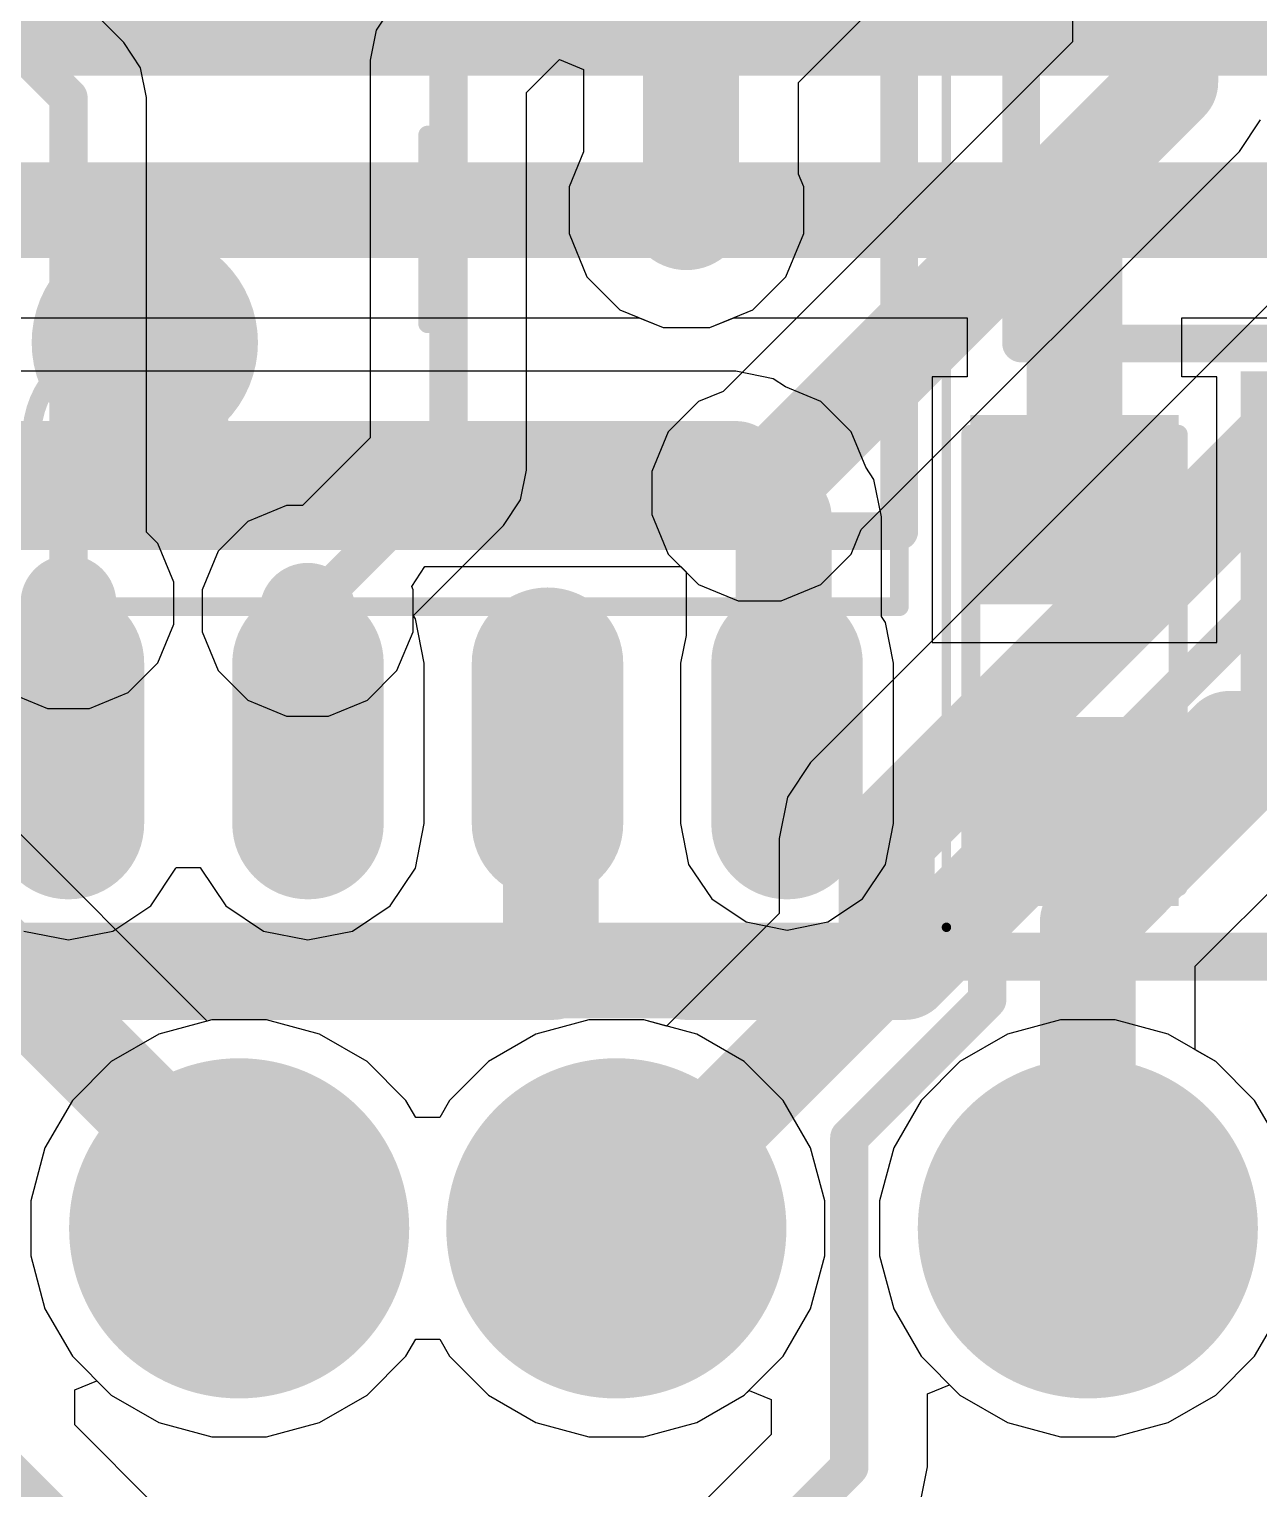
# Model space of a CAD drawing. Header units: millimetres. Extents: x -0.01 to 1.06, y -0.37 to 1.79.
# Drawn here: x 0.4168 to 0.6735, y 0.2334 to 0.5381 of the extents above; entities that cross this region are included whole.
import ezdxf

# ---------------------------------------------------------------- set-up
doc = ezdxf.new("R2010")
doc.units = ezdxf.units.MM
doc.header["$MEASUREMENT"] = 0
for name, color, linetype in [('BottomLayer', 5, 'Continuous'), ('BottomSolder', 6, 'Continuous'), ('Mechanical13', 56, 'Continuous'), ('Mechanical15', 56, 'Continuous'), ('MultiLayer', 9, 'Continuous'), ('PadHoleLayer', 156, 'Continuous'), ('TopLayer', 1, 'Continuous'), ('TopOverlay', 2, 'Continuous'), ('TopPaste', 8, 'Continuous'), ('TopSolder', 216, 'Continuous'), ('ViaHoleLayer', 16, 'Continuous')]:
    doc.layers.add(name, color=color, linetype=linetype)

# ---------------------------------------------------------------- blocks, each defined once
blk = doc.blocks.new('USB2_5_2_____________15')
at = {"layer": 'BottomLayer'}
h = blk.add_hatch(color=5, dxfattribs=at)
edge = h.paths.add_edge_path()
edge.add_arc((0.1685, 0.12913), 0.0315, 0, 360)
h = blk.add_hatch(color=5, dxfattribs=at)
edge = h.paths.add_edge_path()
edge.add_arc((0.1685, 0.03071), 0.0315, 0, 360)
h = blk.add_hatch(color=5, dxfattribs=at)
edge = h.paths.add_edge_path()
edge.add_arc((0.1685, -0.04803), 0.0315, 0, 360)
at = {"layer": 'BottomSolder'}
h = blk.add_hatch(color=6, dxfattribs=at)
edge = h.paths.add_edge_path()
edge.add_arc((0.1685, 0.12913), 0.0355, 0, 360)
h = blk.add_hatch(color=6, dxfattribs=at)
edge = h.paths.add_edge_path()
edge.add_arc((0.1685, 0.03071), 0.0355, 0, 360)
h = blk.add_hatch(color=6, dxfattribs=at)
edge = h.paths.add_edge_path()
edge.add_arc((0.1685, -0.04803), 0.0355, 0, 360)
at = {"layer": 'MultiLayer'}
h = blk.add_hatch(color=9, dxfattribs=at)
edge = h.paths.add_edge_path()
edge.add_arc((0.1685, 0.12913), 0.0315, 0, 360)
h = blk.add_hatch(color=9, dxfattribs=at)
edge = h.paths.add_edge_path()
edge.add_arc((0.1685, 0.03071), 0.0315, 0, 360)
h = blk.add_hatch(color=9, dxfattribs=at)
edge = h.paths.add_edge_path()
edge.add_arc((0.1685, -0.04803), 0.0315, 0, 360)
at = {"layer": 'PadHoleLayer'}
h = blk.add_hatch(color=156, dxfattribs=at)
edge = h.paths.add_edge_path()
edge.add_arc((0.1685, 0.12913), 0.01969, 0, 360)
h = blk.add_hatch(color=156, dxfattribs=at)
edge = h.paths.add_edge_path()
edge.add_arc((0.1685, 0.03071), 0.01969, 0, 360)
h = blk.add_hatch(color=156, dxfattribs=at)
edge = h.paths.add_edge_path()
edge.add_arc((0.1685, -0.04803), 0.01969, 0, 360)
at = {"layer": 'TopLayer'}
h = blk.add_hatch(color=1, dxfattribs=at)
edge = h.paths.add_edge_path()
edge.add_arc((0.1685, 0.12913), 0.0315, 0, 360)
h = blk.add_hatch(color=1, dxfattribs=at)
edge = h.paths.add_edge_path()
edge.add_arc((0.1685, 0.03071), 0.0315, 0, 360)
h = blk.add_hatch(color=1, dxfattribs=at)
edge = h.paths.add_edge_path()
edge.add_arc((0.1685, -0.04803), 0.0315, 0, 360)
at = {"layer": 'TopSolder'}
h = blk.add_hatch(color=216, dxfattribs=at)
edge = h.paths.add_edge_path()
edge.add_arc((0.1685, 0.12913), 0.0355, 0, 360)
h = blk.add_hatch(color=216, dxfattribs=at)
edge = h.paths.add_edge_path()
edge.add_arc((0.1685, 0.03071), 0.0355, 0, 360)
h = blk.add_hatch(color=216, dxfattribs=at)
edge = h.paths.add_edge_path()
edge.add_arc((0.1685, -0.04803), 0.0355, 0, 360)
at = {"layer": 'TopOverlay', "const_width": 0.01}
blk.add_lwpolyline([(0.11181, -0.17866), (0.11181, 0.18201)], dxfattribs=at)
blk = doc.blocks.new('SOIC08_25')
at = {"layer": 'TopLayer'}
h = blk.add_hatch(color=1, dxfattribs=at)
edge = h.paths.add_edge_path()
edge.add_arc((-0.09055, 0.075), 0.01181, 270, 450)
edge.add_line((-0.09055, 0.08681), (-0.12402, 0.08681))
edge.add_arc((-0.12402, 0.075), 0.01181, 90, 270)
edge.add_line((-0.12402, 0.06319), (-0.09055, 0.06319))
h = blk.add_hatch(color=1, dxfattribs=at)
edge = h.paths.add_edge_path()
edge.add_arc((0.12402, 0.075), 0.01181, 270, 450)
edge.add_line((0.12402, 0.08681), (0.09055, 0.08681))
edge.add_arc((0.09055, 0.075), 0.01181, 90, 270)
edge.add_line((0.09055, 0.06319), (0.12402, 0.06319))
h = blk.add_hatch(color=1, dxfattribs=at)
edge = h.paths.add_edge_path()
edge.add_arc((-0.09055, 0.025), 0.01181, 270, 450)
edge.add_line((-0.09055, 0.03681), (-0.12402, 0.03681))
edge.add_arc((-0.12402, 0.025), 0.01181, 90, 270)
edge.add_line((-0.12402, 0.01319), (-0.09055, 0.01319))
h = blk.add_hatch(color=1, dxfattribs=at)
edge = h.paths.add_edge_path()
edge.add_arc((0.12402, 0.025), 0.01181, 270, 450)
edge.add_line((0.12402, 0.03681), (0.09055, 0.03681))
edge.add_arc((0.09055, 0.025), 0.01181, 90, 270)
edge.add_line((0.09055, 0.01319), (0.12402, 0.01319))
h = blk.add_hatch(color=1, dxfattribs=at)
edge = h.paths.add_edge_path()
edge.add_arc((-0.09055, -0.025), 0.01181, 270, 450)
edge.add_line((-0.09055, -0.01319), (-0.12402, -0.01319))
edge.add_arc((-0.12402, -0.025), 0.01181, 90, 270)
edge.add_line((-0.12402, -0.03681), (-0.09055, -0.03681))
h = blk.add_hatch(color=1, dxfattribs=at)
edge = h.paths.add_edge_path()
edge.add_arc((0.12402, -0.025), 0.01181, 270, 450)
edge.add_line((0.12402, -0.01319), (0.09055, -0.01319))
edge.add_arc((0.09055, -0.025), 0.01181, 90, 270)
edge.add_line((0.09055, -0.03681), (0.12402, -0.03681))
h = blk.add_hatch(color=1, dxfattribs=at)
edge = h.paths.add_edge_path()
edge.add_arc((-0.09055, -0.075), 0.01181, 270, 450)
edge.add_line((-0.09055, -0.06319), (-0.12402, -0.06319))
edge.add_arc((-0.12402, -0.075), 0.01181, 90, 270)
edge.add_line((-0.12402, -0.08681), (-0.09055, -0.08681))
h = blk.add_hatch(color=1, dxfattribs=at)
edge = h.paths.add_edge_path()
edge.add_arc((0.12402, -0.075), 0.01181, 270, 450)
edge.add_line((0.12402, -0.06319), (0.09055, -0.06319))
edge.add_arc((0.09055, -0.075), 0.01181, 90, 270)
edge.add_line((0.09055, -0.08681), (0.12402, -0.08681))
at = {"layer": 'TopPaste'}
h = blk.add_hatch(color=8, dxfattribs=at)
edge = h.paths.add_edge_path()
edge.add_arc((-0.09055, 0.075), 0.01181, 270, 450)
edge.add_line((-0.09055, 0.08681), (-0.12402, 0.08681))
edge.add_arc((-0.12402, 0.075), 0.01181, 90, 270)
edge.add_line((-0.12402, 0.06319), (-0.09055, 0.06319))
h = blk.add_hatch(color=8, dxfattribs=at)
edge = h.paths.add_edge_path()
edge.add_arc((0.12402, 0.075), 0.01181, 270, 450)
edge.add_line((0.12402, 0.08681), (0.09055, 0.08681))
edge.add_arc((0.09055, 0.075), 0.01181, 90, 270)
edge.add_line((0.09055, 0.06319), (0.12402, 0.06319))
h = blk.add_hatch(color=8, dxfattribs=at)
edge = h.paths.add_edge_path()
edge.add_arc((-0.09055, 0.025), 0.01181, 270, 450)
edge.add_line((-0.09055, 0.03681), (-0.12402, 0.03681))
edge.add_arc((-0.12402, 0.025), 0.01181, 90, 270)
edge.add_line((-0.12402, 0.01319), (-0.09055, 0.01319))
h = blk.add_hatch(color=8, dxfattribs=at)
edge = h.paths.add_edge_path()
edge.add_arc((0.12402, 0.025), 0.01181, 270, 450)
edge.add_line((0.12402, 0.03681), (0.09055, 0.03681))
edge.add_arc((0.09055, 0.025), 0.01181, 90, 270)
edge.add_line((0.09055, 0.01319), (0.12402, 0.01319))
h = blk.add_hatch(color=8, dxfattribs=at)
edge = h.paths.add_edge_path()
edge.add_arc((-0.09055, -0.025), 0.01181, 270, 450)
edge.add_line((-0.09055, -0.01319), (-0.12402, -0.01319))
edge.add_arc((-0.12402, -0.025), 0.01181, 90, 270)
edge.add_line((-0.12402, -0.03681), (-0.09055, -0.03681))
h = blk.add_hatch(color=8, dxfattribs=at)
edge = h.paths.add_edge_path()
edge.add_arc((0.12402, -0.025), 0.01181, 270, 450)
edge.add_line((0.12402, -0.01319), (0.09055, -0.01319))
edge.add_arc((0.09055, -0.025), 0.01181, 90, 270)
edge.add_line((0.09055, -0.03681), (0.12402, -0.03681))
h = blk.add_hatch(color=8, dxfattribs=at)
edge = h.paths.add_edge_path()
edge.add_arc((-0.09055, -0.075), 0.01181, 270, 450)
edge.add_line((-0.09055, -0.06319), (-0.12402, -0.06319))
edge.add_arc((-0.12402, -0.075), 0.01181, 90, 270)
edge.add_line((-0.12402, -0.08681), (-0.09055, -0.08681))
h = blk.add_hatch(color=8, dxfattribs=at)
edge = h.paths.add_edge_path()
edge.add_arc((0.12402, -0.075), 0.01181, 270, 450)
edge.add_line((0.12402, -0.06319), (0.09055, -0.06319))
edge.add_arc((0.09055, -0.075), 0.01181, 90, 270)
edge.add_line((0.09055, -0.08681), (0.12402, -0.08681))
at = {"layer": 'TopSolder'}
h = blk.add_hatch(color=216, dxfattribs=at)
edge = h.paths.add_edge_path()
edge.add_arc((-0.09055, 0.075), 0.01581, 270, 450)
edge.add_line((-0.09055, 0.09081), (-0.12402, 0.09081))
edge.add_arc((-0.12402, 0.075), 0.01581, 90, 270)
edge.add_line((-0.12402, 0.05919), (-0.09055, 0.05919))
h = blk.add_hatch(color=216, dxfattribs=at)
edge = h.paths.add_edge_path()
edge.add_arc((0.12402, 0.075), 0.01581, 270, 450)
edge.add_line((0.12402, 0.09081), (0.09055, 0.09081))
edge.add_arc((0.09055, 0.075), 0.01581, 90, 270)
edge.add_line((0.09055, 0.05919), (0.12402, 0.05919))
h = blk.add_hatch(color=216, dxfattribs=at)
edge = h.paths.add_edge_path()
edge.add_arc((-0.09055, 0.025), 0.01581, 270, 450)
edge.add_line((-0.09055, 0.04081), (-0.12402, 0.04081))
edge.add_arc((-0.12402, 0.025), 0.01581, 90, 270)
edge.add_line((-0.12402, 0.00919), (-0.09055, 0.00919))
h = blk.add_hatch(color=216, dxfattribs=at)
edge = h.paths.add_edge_path()
edge.add_arc((0.12402, 0.025), 0.01581, 270, 450)
edge.add_line((0.12402, 0.04081), (0.09055, 0.04081))
edge.add_arc((0.09055, 0.025), 0.01581, 90, 270)
edge.add_line((0.09055, 0.00919), (0.12402, 0.00919))
h = blk.add_hatch(color=216, dxfattribs=at)
edge = h.paths.add_edge_path()
edge.add_arc((-0.09055, -0.025), 0.01581, 270, 450)
edge.add_line((-0.09055, -0.00919), (-0.12402, -0.00919))
edge.add_arc((-0.12402, -0.025), 0.01581, 90, 270)
edge.add_line((-0.12402, -0.04081), (-0.09055, -0.04081))
h = blk.add_hatch(color=216, dxfattribs=at)
edge = h.paths.add_edge_path()
edge.add_arc((0.12402, -0.025), 0.01581, 270, 450)
edge.add_line((0.12402, -0.00919), (0.09055, -0.00919))
edge.add_arc((0.09055, -0.025), 0.01581, 90, 270)
edge.add_line((0.09055, -0.04081), (0.12402, -0.04081))
h = blk.add_hatch(color=216, dxfattribs=at)
edge = h.paths.add_edge_path()
edge.add_arc((-0.09055, -0.075), 0.01581, 270, 450)
edge.add_line((-0.09055, -0.05919), (-0.12402, -0.05919))
edge.add_arc((-0.12402, -0.075), 0.01581, 90, 270)
edge.add_line((-0.12402, -0.09081), (-0.09055, -0.09081))
h = blk.add_hatch(color=216, dxfattribs=at)
edge = h.paths.add_edge_path()
edge.add_arc((0.12402, -0.075), 0.01581, 270, 450)
edge.add_line((0.12402, -0.05919), (0.09055, -0.05919))
edge.add_arc((0.09055, -0.075), 0.01581, 90, 270)
edge.add_line((0.09055, -0.09081), (0.12402, -0.09081))
at = {"layer": 'Mechanical13', "const_width": 0.00394}
for points in [[(-0.07874, 0.09843), (0.07874, 0.09843)], [(-0.07874, 0.09843), (-0.07874, -0.09843)], [(0.07874, 0.09843), (0.07874, -0.09843)], [(-0.07874, -0.09843), (0.07874, -0.09843)]]:
    blk.add_lwpolyline(points, dxfattribs=at)
at = {"layer": 'Mechanical13'}
for points, const_width in [([(-0.07972, 0.09843, 1), (-0.07776, 0.09843, 1)], 0.00197), ([(-0.07972, 0.09843, 1), (-0.07776, 0.09843, 1)], 0.00197), ([(0.07776, 0.09843, 1), (0.07972, 0.09843, 1)], 0.00197), ([(0.07776, 0.09843, 1), (0.07972, 0.09843, 1)], 0.00197), ([(-0.02362, 0.06299, 1), (-0.06299, 0.06299, 1)], 0.00394), ([(-0.06398, 0.06299, 1), (-0.06201, 0.06299, 1)], 0.00197), ([(-0.02461, 0.06299, 1), (-0.02264, 0.06299, 1)], 0.00197), ([(-0.07972, -0.09843, 1), (-0.07776, -0.09843, 1)], 0.00197), ([(-0.07972, -0.09843, 1), (-0.07776, -0.09843, 1)], 0.00197), ([(0.07776, -0.09843, 1), (0.07972, -0.09843, 1)], 0.00197), ([(0.07776, -0.09843, 1), (0.07972, -0.09843, 1)], 0.00197)]:
    blk.add_lwpolyline(points, format="xyb", close=True, dxfattribs=dict(at, const_width=const_width))
at = {"layer": 'Mechanical15'}
for points, const_width in [([(-0.14567, 0.10827), (0.14567, 0.10827)], 0.00197), ([(-0.14567, 0.10827), (-0.14567, -0.10827)], 0.00197), ([(0.14567, 0.10827), (0.14567, -0.10827)], 0.00197), ([(0, 0.01969), (0, -0.01969)], 0.00394), ([(-0.01969, 0), (0.01969, 0)], 0.00394), ([(-0.14567, -0.10827), (0.14567, -0.10827)], 0.00197)]:
    blk.add_lwpolyline(points, dxfattribs=dict(at, const_width=const_width))
for points, const_width in [([(-0.14616, 0.10827, 1), (-0.14518, 0.10827, 1)], 0.000984), ([(-0.14616, 0.10827, 1), (-0.14518, 0.10827, 1)], 0.000984), ([(0.14518, 0.10827, 1), (0.14616, 0.10827, 1)], 0.000984), ([(0.14518, 0.10827, 1), (0.14616, 0.10827, 1)], 0.000984), ([(-0.00098, 0.01969, 1), (0.00098, 0.01969, 1)], 0.00197), ([(-0.02067, 0, 1), (-0.0187, 0, 1)], 0.00197), ([(0.0187, 0, 1), (0.02067, 0, 1)], 0.00197), ([(-0.00098, -0.01969, 1), (0.00098, -0.01969, 1)], 0.00197), ([(-0.14616, -0.10827, 1), (-0.14518, -0.10827, 1)], 0.000984), ([(-0.14616, -0.10827, 1), (-0.14518, -0.10827, 1)], 0.000984), ([(0.14518, -0.10827, 1), (0.14616, -0.10827, 1)], 0.000984), ([(0.14518, -0.10827, 1), (0.14616, -0.10827, 1)], 0.000984)]:
    blk.add_lwpolyline(points, format="xyb", close=True, dxfattribs=dict(at, const_width=const_width))
at = {"layer": 'TopOverlay'}
for points, const_width in [([(-0.10236, 0.10846, 1), (-0.1122, 0.10846, 1)], 0.00984), ([(-0.11467, 0.10846, 1), (-0.10974, 0.10846, 1)], 0.00492), ([(-0.10482, 0.10846, 1), (-0.0999, 0.10846, 1)], 0.00492), ([(-0.06496, 0.09843, 1), (-0.06102, 0.09843, 1)], 0.00394), ([(-0.06496, 0.09843, 1), (-0.06102, 0.09843, 1)], 0.00394), ([(0.06102, 0.09843, 1), (0.06496, 0.09843, 1)], 0.00394), ([(0.06102, 0.09843, 1), (0.06496, 0.09843, 1)], 0.00394), ([(-0.01181, 0.05906, 1), (-0.03543, 0.05906, 1)], 0.02362), ([(-0.04134, 0.05906, 1), (-0.02953, 0.05906, 1)], 0.01181), ([(-0.01772, 0.05906, 1), (-0.00591, 0.05906, 1)], 0.01181), ([(-0.06496, -0.09843, 1), (-0.06102, -0.09843, 1)], 0.00394), ([(-0.06496, -0.09843, 1), (-0.06102, -0.09843, 1)], 0.00394), ([(0.06102, -0.09843, 1), (0.06496, -0.09843, 1)], 0.00394), ([(0.06102, -0.09843, 1), (0.06496, -0.09843, 1)], 0.00394)]:
    blk.add_lwpolyline(points, format="xyb", close=True, dxfattribs=dict(at, const_width=const_width))
at = {"layer": 'TopOverlay', "const_width": 0.00787}
for points in [[(-0.06299, 0.09843), (0.06299, 0.09843)], [(-0.06299, 0.09843), (-0.06299, -0.09843)], [(0.06299, 0.09843), (0.06299, -0.09843)], [(-0.06299, -0.09843), (0.06299, -0.09843)]]:
    blk.add_lwpolyline(points, dxfattribs=at)
blk = doc.blocks.new('CAP_0603_26')
at = {"layer": 'TopLayer'}
for points in [[(-0.04724, -0.01772), (-0.04724, 0.01772), (-0.01575, 0.01772), (-0.01575, -0.01772)], [(0.01575, -0.01772), (0.01575, 0.01772), (0.04724, 0.01772), (0.04724, -0.01772)]]:
    blk.add_hatch(color=1, dxfattribs=at).paths.add_polyline_path(points)
at = {"layer": 'TopPaste'}
for points in [[(-0.04724, -0.01772), (-0.04724, 0.01772), (-0.01575, 0.01772), (-0.01575, -0.01772)], [(0.01575, -0.01772), (0.01575, 0.01772), (0.04724, 0.01772), (0.04724, -0.01772)]]:
    blk.add_hatch(color=8, dxfattribs=at).paths.add_polyline_path(points)
at = {"layer": 'TopSolder'}
for points in [[(-0.05124, -0.02172), (-0.05124, 0.02172), (-0.01175, 0.02172), (-0.01175, -0.02172)], [(0.01175, -0.02172), (0.01175, 0.02172), (0.05124, 0.02172), (0.05124, -0.02172)]]:
    blk.add_hatch(color=216, dxfattribs=at).paths.add_polyline_path(points)
at = {"layer": 'TopOverlay', "const_width": 0.00394}
for points in [[(-0.04724, 0.02165), (0.04724, 0.02165)], [(-0.04724, -0.02165), (0.04724, -0.02165)]]:
    blk.add_lwpolyline(points, dxfattribs=at)
at = {"layer": 'TopOverlay', "const_width": 0.00197}
for points in [[(-0.04823, 0.02165, 1), (-0.04626, 0.02165, 1)], [(0.04626, 0.02165, 1), (0.04823, 0.02165, 1)], [(-0.04823, -0.02165, 1), (-0.04626, -0.02165, 1)], [(0.04626, -0.02165, 1), (0.04823, -0.02165, 1)]]:
    blk.add_lwpolyline(points, format="xyb", close=True, dxfattribs=at)
blk = doc.blocks.new('CHAVE_TACT_SMD___1_33')
at = {"layer": 'TopSolder'}
blk.add_hatch(color=216, dxfattribs=at).paths.add_polyline_path([(-0.20872, -0.029), (-0.20872, 0.029), (-0.11805, 0.029), (-0.11805, -0.029)])
at = {"layer": 'TopOverlay', "const_width": 0.00787}
for points in [[(-0.1122, 0.0748), (0.1122, 0.0748)], [(-0.1122, 0.0748), (-0.1122, -0.07087)]]:
    blk.add_lwpolyline(points, dxfattribs=at)
at = {"layer": 'TopOverlay', "const_width": 0.00394}
blk.add_lwpolyline([(-0.11417, 0.0748, 1), (-0.11024, 0.0748, 1)], format="xyb", close=True, dxfattribs=at)
blk.add_lwpolyline([(-0.11417, 0.0748, 1), (-0.11024, 0.0748, 1)], format="xyb", close=True, dxfattribs=at)

msp = doc.modelspace()

# ---------------------------------------------------------------- hatches: boundary and pattern name
at = {"layer": 'BottomLayer'}
h = msp.add_hatch(color=5, dxfattribs=at)
edge = h.paths.add_edge_path()
edge.add_arc((0.554, 0.50031), 0.0125, 0, 360)
h = msp.add_hatch(color=5, dxfattribs=at)
edge = h.paths.add_edge_path()
edge.add_arc((0.5693, 0.4413), 0.0125, 0, 360)
h = msp.add_hatch(color=5, dxfattribs=at)
edge = h.paths.add_edge_path()
edge.add_arc((0.425, 0.41831), 0.01, 0, 360)
h = msp.add_hatch(color=5, dxfattribs=at)
edge = h.paths.add_edge_path()
edge.add_arc((0.47493, 0.4167), 0.01, 0, 360)
at = {"layer": 'TopLayer'}
h = msp.add_hatch(color=1, dxfattribs=at)
edge = h.paths.add_edge_path()
edge.add_arc((0.554, 0.50031), 0.0125, 0, 360)
h = msp.add_hatch(color=1, dxfattribs=at)
edge = h.paths.add_edge_path()
edge.add_arc((0.5693, 0.4413), 0.0125, 0, 360)
h = msp.add_hatch(color=1, dxfattribs=at)
edge = h.paths.add_edge_path()
edge.add_arc((0.425, 0.41831), 0.01, 0, 360)
h = msp.add_hatch(color=1, dxfattribs=at)
edge = h.paths.add_edge_path()
edge.add_arc((0.47493, 0.4167), 0.01, 0, 360)
at = {"layer": 'ViaHoleLayer'}
h = msp.add_hatch(color=16, dxfattribs=at)
edge = h.paths.add_edge_path()
edge.add_arc((0.554, 0.50031), 0.0075, 0, 360)
h = msp.add_hatch(color=16, dxfattribs=at)
edge = h.paths.add_edge_path()
edge.add_arc((0.5693, 0.4413), 0.0075, 0, 360)
h = msp.add_hatch(color=16, dxfattribs=at)
edge = h.paths.add_edge_path()
edge.add_arc((0.425, 0.41831), 0.006, 0, 360)
h = msp.add_hatch(color=16, dxfattribs=at)
edge = h.paths.add_edge_path()
edge.add_arc((0.47493, 0.4167), 0.006, 0, 360)

# ---------------------------------------------------------------- linework, layer by layer
at = {"layer": 'BottomLayer'}
for p, q in [((0.63461, 0.57749), (0.63461, 0.53545)), ((0.57739, 0.52697), (0.61615, 0.56573)), ((0.43654, 0.53535), (0.4226, 0.54928)), ((0.49277, 0.54315), (0.48923, 0.53786)), ((0.48923, 0.53786), (0.48799, 0.53161)), ((0.44007, 0.53005), (0.43654, 0.53535)), ((0.63461, 0.53545), (0.56164, 0.46248)), ((0.72857, 0.5337), (0.57993, 0.38506)), ((0.48799, 0.53161), (0.48799, 0.45283)), ((0.52062, 0.52486), (0.52753, 0.53177)), ((0.52753, 0.53177), (0.53253, 0.52969)), ((0.44131, 0.52381), (0.44007, 0.53005)), ((0.53253, 0.52969), (0.53253, 0.51249)), ((0.52062, 0.44608), (0.52062, 0.52486)), ((0.57739, 0.50787), (0.57739, 0.52697)), ((0.44131, 0.43311), (0.44131, 0.52381)), ((0.66942, 0.51258), (0.67384, 0.5192)), ((0.53253, 0.51249), (0.5295, 0.50518)), ((0.59048, 0.43364), (0.66942, 0.51258)), ((0.5785, 0.50518), (0.57739, 0.50787)), ((0.5295, 0.50518), (0.5295, 0.49544)), ((0.5785, 0.49544), (0.5785, 0.50518)), ((0.5295, 0.49544), (0.53323, 0.48643)), ((0.57477, 0.48643), (0.5785, 0.49544)), ((0.53323, 0.48643), (0.54012, 0.47954)), ((0.56788, 0.47954), (0.57477, 0.48643)), ((0.54012, 0.47954), (0.54913, 0.47581)), ((0.55887, 0.47581), (0.56788, 0.47954)), ((0.54913, 0.47581), (0.55887, 0.47581)), ((0.55655, 0.46037), (0.55022, 0.45404)), ((0.56164, 0.46248), (0.55655, 0.46037)), ((0.55022, 0.45404), (0.5468, 0.44577)), ((0.48799, 0.45283), (0.47386, 0.4387)), ((0.51938, 0.43983), (0.52062, 0.44608)), ((0.5468, 0.44577), (0.5468, 0.43682)), ((0.47055, 0.4387), (0.46247, 0.43535)), ((0.47386, 0.4387), (0.47055, 0.4387)), ((0.51584, 0.43454), (0.51938, 0.43983)), ((0.45398, 0.33105), (0.34918, 0.43585)), ((0.5468, 0.43682), (0.55022, 0.42855)), ((0.44365, 0.43077), (0.44131, 0.43311)), ((0.46247, 0.43535), (0.45628, 0.42916)), ((0.49693, 0.41563), (0.51584, 0.43454)), ((0.58837, 0.42855), (0.59048, 0.43364)), ((0.447, 0.42269), (0.44365, 0.43077)), ((0.45628, 0.42916), (0.45293, 0.42108)), ((0.55022, 0.42855), (0.55655, 0.42222)), ((0.58204, 0.42222), (0.58837, 0.42855)), ((0.66023, 0.34251), (0.74563, 0.42792)), ((0.447, 0.41393), (0.447, 0.42269)), ((0.45293, 0.42108), (0.45293, 0.41233)), ((0.55655, 0.42222), (0.56482, 0.4188)), ((0.57377, 0.4188), (0.58204, 0.42222)), ((0.56482, 0.4188), (0.57377, 0.4188)), ((0.49693, 0.41233), (0.49693, 0.41563)), ((0.44365, 0.40585), (0.447, 0.41393)), ((0.45293, 0.41233), (0.45628, 0.40424)), ((0.49358, 0.40424), (0.49693, 0.41233)), ((0.43746, 0.39966), (0.44365, 0.40585)), ((0.45628, 0.40424), (0.46247, 0.39805)), ((0.48739, 0.39805), (0.49358, 0.40424)), ((0.41254, 0.39966), (0.42062, 0.39631)), ((0.42938, 0.39631), (0.43746, 0.39966)), ((0.42062, 0.39631), (0.42938, 0.39631)), ((0.46247, 0.39805), (0.47055, 0.3947)), ((0.47931, 0.3947), (0.48739, 0.39805)), ((0.47055, 0.3947), (0.47931, 0.3947)), ((0.57993, 0.38506), (0.57507, 0.37779)), ((0.57507, 0.37779), (0.57336, 0.3692)), ((0.57336, 0.3692), (0.57336, 0.35352)), ((0.57336, 0.35352), (0.54987, 0.33002)), ((0.66023, 0.32508), (0.66023, 0.34251)), ((0.4549, 0.3313), (0.45398, 0.33105)), ((0.46636, 0.3313), (0.4549, 0.3313)), ((0.47742, 0.32834), (0.46636, 0.3313)), ((0.53364, 0.3313), (0.52258, 0.32834)), ((0.5451, 0.3313), (0.53364, 0.3313)), ((0.54987, 0.33002), (0.5451, 0.3313)), ((0.48734, 0.32261), (0.47742, 0.32834)), ((0.52258, 0.32834), (0.51266, 0.32261)), ((0.6645, 0.32261), (0.66023, 0.32508)), ((0.49544, 0.31451), (0.48734, 0.32261)), ((0.51266, 0.32261), (0.50456, 0.31451)), ((0.6726, 0.31451), (0.6645, 0.32261)), ((0.4975, 0.31094), (0.49544, 0.31451)), ((0.50456, 0.31451), (0.5025, 0.31094)), ((0.67833, 0.3046), (0.6726, 0.31451)), ((0.5025, 0.31094), (0.4975, 0.31094)), ((0.6726, 0.2611), (0.67833, 0.27102)), ((0.49544, 0.2611), (0.4975, 0.26468)), ((0.4975, 0.26468), (0.5025, 0.26468)), ((0.5025, 0.26468), (0.50456, 0.2611)), ((0.48734, 0.253), (0.49544, 0.2611)), ((0.50456, 0.2611), (0.51266, 0.253)), ((0.6645, 0.253), (0.6726, 0.2611)), ((0.42631, 0.25408), (0.43093, 0.25599)), ((0.43093, 0.25599), (0.43392, 0.253)), ((0.42631, 0.24677), (0.42631, 0.25408)), ((0.43392, 0.253), (0.44384, 0.24728)), ((0.47742, 0.24728), (0.48734, 0.253)), ((0.51266, 0.253), (0.52258, 0.24727)), ((0.55616, 0.24727), (0.56608, 0.253)), ((0.56608, 0.253), (0.56707, 0.25399)), ((0.56707, 0.25399), (0.57169, 0.25208)), ((0.60431, 0.25324), (0.60893, 0.25516)), ((0.60431, 0.23801), (0.60431, 0.25324)), ((0.60893, 0.25516), (0.61109, 0.253)), ((0.61109, 0.253), (0.62101, 0.24728)), ((0.65458, 0.24728), (0.6645, 0.253)), ((0.57169, 0.25208), (0.57169, 0.24477)), ((0.44341, 0.22967), (0.42631, 0.24677)), ((0.44384, 0.24728), (0.4549, 0.24431)), ((0.46636, 0.24431), (0.47742, 0.24728)), ((0.52258, 0.24727), (0.53364, 0.24431)), ((0.5451, 0.24431), (0.55616, 0.24727)), ((0.62101, 0.24728), (0.63207, 0.24431)), ((0.64352, 0.24431), (0.65458, 0.24728)), ((0.4549, 0.24431), (0.46636, 0.24431)), ((0.53364, 0.24431), (0.5451, 0.24431)), ((0.57169, 0.24477), (0.55658, 0.22967)), ((0.63207, 0.24431), (0.64352, 0.24431)), ((0.60307, 0.23177), (0.60431, 0.23801))]:
    msp.add_line(p, q, dxfattribs=at)
for points, const_width in [([(0.5043, 0.53161), (0.61, 0.63731)], 0.008), ([(0.655, 0.527), (0.655, 0.60131)], 0.02), ([(0.55496, 0.53626), (0.60727, 0.58857)], 0.02), ([(0.40628, 0.54253), (0.425, 0.52381)], 0.008), ([(0.55496, 0.50127), (0.55496, 0.53626)], 0.02), ([(0.5693, 0.4413), (0.655, 0.527)], 0.02), ([(0.5043, 0.44608), (0.5043, 0.53161)], 0.008), ([(0.59579, 0.3692), (0.751, 0.52441)], 0.02), ([(0.425, 0.41831), (0.425, 0.52381)], 0.008), ([(0.61679, 0.3605), (0.774, 0.51771)], 0.008), ([(0.554, 0.50031), (0.55496, 0.50127)], 0.02), ([(0.6378, 0.35181), (0.73634, 0.45035)], 0.02), ([(0.47493, 0.4167), (0.5043, 0.44608)], 0.008), ([(0.33, 0.42331), (0.46063, 0.29268)], 0.02), ([(0.59579, 0.34423), (0.59579, 0.3692)], 0.02), ([(0.61679, 0.33553), (0.61679, 0.3605)], 0.008), ([(0.6378, 0.28781), (0.6378, 0.35181)], 0.02), ([(0.53937, 0.28781), (0.59579, 0.34423)], 0.02), ([(0.588, 0.30674), (0.61679, 0.33553)], 0.008), ([(0.588, 0.23801), (0.588, 0.30674)], 0.008), ([(0.46063, 0.28781), (0.46063, 0.29268)], 0.02), ([(0.41, 0.24001), (0.46063, 0.18938)], 0.008), ([(0.53937, 0.18938), (0.588, 0.23801)], 0.008)]:
    msp.add_lwpolyline(points, dxfattribs=dict(at, const_width=const_width))
for points, const_width in [([(0.54996, 0.53626, 1), (0.55996, 0.53626, 1)], 0.01), ([(0.54996, 0.53626, 1), (0.55996, 0.53626, 1)], 0.01), ([(0.65, 0.527, 1), (0.66, 0.527, 1)], 0.01), ([(0.65, 0.527, 1), (0.66, 0.527, 1)], 0.01), ([(0.5023, 0.53161, 1), (0.5063, 0.53161, 1)], 0.004), ([(0.5023, 0.53161, 1), (0.5063, 0.53161, 1)], 0.004), ([(0.423, 0.52381, 1), (0.427, 0.52381, 1)], 0.004), ([(0.423, 0.52381, 1), (0.427, 0.52381, 1)], 0.004), ([(0.549, 0.50031, 1), (0.559, 0.50031, 1)], 0.01), ([(0.54996, 0.50127, 1), (0.55996, 0.50127, 1)], 0.01), ([(0.54996, 0.50127, 1), (0.55996, 0.50127, 1)], 0.01), ([(0.5643, 0.4413, 1), (0.5743, 0.4413, 1)], 0.01), ([(0.5023, 0.44608, 1), (0.5063, 0.44608, 1)], 0.004), ([(0.5023, 0.44608, 1), (0.5063, 0.44608, 1)], 0.004), ([(0.423, 0.41831, 1), (0.427, 0.41831, 1)], 0.004), ([(0.47293, 0.4167, 1), (0.47693, 0.4167, 1)], 0.004), ([(0.59079, 0.3692, 1), (0.60079, 0.3692, 1)], 0.01), ([(0.59079, 0.3692, 1), (0.60079, 0.3692, 1)], 0.01), ([(0.61479, 0.3605, 1), (0.61879, 0.3605, 1)], 0.004), ([(0.61479, 0.3605, 1), (0.61879, 0.3605, 1)], 0.004), ([(0.63279, 0.35181, 1), (0.6428, 0.35181, 1)], 0.01), ([(0.63279, 0.35181, 1), (0.6428, 0.35181, 1)], 0.01), ([(0.59079, 0.34423, 1), (0.60079, 0.34423, 1)], 0.01), ([(0.59079, 0.34423, 1), (0.60079, 0.34423, 1)], 0.01), ([(0.61479, 0.33553, 1), (0.61879, 0.33553, 1)], 0.004), ([(0.61479, 0.33553, 1), (0.61879, 0.33553, 1)], 0.004), ([(0.586, 0.30674, 1), (0.59, 0.30674, 1)], 0.004), ([(0.586, 0.30674, 1), (0.59, 0.30674, 1)], 0.004), ([(0.45563, 0.29268, 1), (0.46563, 0.29268, 1)], 0.01), ([(0.45563, 0.29268, 1), (0.46563, 0.29268, 1)], 0.01), ([(0.45563, 0.28781, 1), (0.46563, 0.28781, 1)], 0.01), ([(0.53437, 0.28781, 1), (0.54437, 0.28781, 1)], 0.01), ([(0.63279, 0.28781, 1), (0.6428, 0.28781, 1)], 0.01), ([(0.586, 0.23801, 1), (0.59, 0.23801, 1)], 0.004), ([(0.586, 0.23801, 1), (0.59, 0.23801, 1)], 0.004)]:
    msp.add_lwpolyline(points, format="xyb", close=True, dxfattribs=dict(at, const_width=const_width))
at = {"layer": 'TopLayer'}
for p, q in [((0.36787, 0.47788), (0.54413, 0.47788)), ((0.54413, 0.47788), (0.54913, 0.47581)), ((0.54913, 0.47581), (0.55887, 0.47581)), ((0.55887, 0.47581), (0.56387, 0.47788)), ((0.56387, 0.47788), (0.61257, 0.47788)), ((0.61257, 0.47788), (0.61257, 0.46555)), ((0.65743, 0.46555), (0.65743, 0.47788)), ((0.65743, 0.47788), (0.73757, 0.47788)), ((0.56428, 0.4667), (0.39372, 0.4667)), ((0.57209, 0.46515), (0.56428, 0.4667)), ((0.57466, 0.46343), (0.57209, 0.46515)), ((0.58204, 0.46037), (0.57466, 0.46343)), ((0.61257, 0.46555), (0.60528, 0.46555)), ((0.60528, 0.46555), (0.60528, 0.41006)), ((0.66472, 0.46555), (0.65743, 0.46555)), ((0.66472, 0.41006), (0.66472, 0.46555)), ((0.58837, 0.45404), (0.58204, 0.46037)), ((0.59143, 0.44667), (0.58837, 0.45404)), ((0.59315, 0.44409), (0.59143, 0.44667)), ((0.5947, 0.43629), (0.59315, 0.44409)), ((0.5947, 0.41554), (0.5947, 0.43629)), ((0.49665, 0.42176), (0.49942, 0.42592)), ((0.49942, 0.42592), (0.55286, 0.42592)), ((0.55286, 0.42592), (0.55392, 0.42486)), ((0.55392, 0.42486), (0.55392, 0.41156)), ((0.49693, 0.42108), (0.49665, 0.42176)), ((0.49693, 0.4158), (0.49693, 0.42108)), ((0.49743, 0.41505), (0.49693, 0.4158)), ((0.49928, 0.40576), (0.49743, 0.41505)), ((0.59555, 0.41427), (0.5947, 0.41554)), ((0.55392, 0.41156), (0.55276, 0.40576)), ((0.59724, 0.40576), (0.59555, 0.41427)), ((0.60528, 0.41006), (0.66472, 0.41006)), ((0.49928, 0.37229), (0.49928, 0.40576)), ((0.55276, 0.40576), (0.55276, 0.37229)), ((0.59724, 0.37229), (0.59724, 0.40576)), ((0.49743, 0.363), (0.49928, 0.37229)), ((0.55276, 0.37229), (0.55445, 0.36378)), ((0.59555, 0.36378), (0.59724, 0.37229)), ((0.44217, 0.35513), (0.44743, 0.363)), ((0.44743, 0.363), (0.44745, 0.36311)), ((0.44745, 0.36311), (0.45255, 0.36311)), ((0.45255, 0.36311), (0.45257, 0.363)), ((0.45257, 0.363), (0.45783, 0.35513)), ((0.49217, 0.35513), (0.49743, 0.363)), ((0.55445, 0.36378), (0.55928, 0.35657)), ((0.59072, 0.35657), (0.59555, 0.36378)), ((0.55928, 0.35657), (0.56649, 0.35175)), ((0.58351, 0.35175), (0.59072, 0.35657)), ((0.43429, 0.34987), (0.44217, 0.35513)), ((0.45783, 0.35513), (0.46571, 0.34987)), ((0.48429, 0.34987), (0.49217, 0.35513)), ((0.56649, 0.35175), (0.575, 0.35006)), ((0.575, 0.35006), (0.58351, 0.35175)), ((0.41571, 0.34987), (0.425, 0.34802)), ((0.425, 0.34802), (0.43429, 0.34987)), ((0.46571, 0.34987), (0.475, 0.34802)), ((0.475, 0.34802), (0.48429, 0.34987)), ((0.4549, 0.3313), (0.44384, 0.32834)), ((0.46636, 0.3313), (0.4549, 0.3313)), ((0.47742, 0.32834), (0.46636, 0.3313)), ((0.53364, 0.3313), (0.52258, 0.32834)), ((0.5451, 0.3313), (0.53364, 0.3313)), ((0.55616, 0.32834), (0.5451, 0.3313)), ((0.63207, 0.3313), (0.62101, 0.32834)), ((0.64352, 0.3313), (0.63207, 0.3313)), ((0.65458, 0.32834), (0.64352, 0.3313)), ((0.44384, 0.32834), (0.43392, 0.32261)), ((0.48734, 0.32261), (0.47742, 0.32834)), ((0.52258, 0.32834), (0.51266, 0.32261)), ((0.56608, 0.32261), (0.55616, 0.32834)), ((0.62101, 0.32834), (0.61109, 0.32261)), ((0.6645, 0.32261), (0.65458, 0.32834)), ((0.43392, 0.32261), (0.42582, 0.31451)), ((0.49544, 0.31451), (0.48734, 0.32261)), ((0.51266, 0.32261), (0.50456, 0.31451)), ((0.57418, 0.31451), (0.56608, 0.32261)), ((0.61109, 0.32261), (0.60299, 0.31451)), ((0.6726, 0.31451), (0.6645, 0.32261)), ((0.42582, 0.31451), (0.4201, 0.3046)), ((0.4975, 0.31094), (0.49544, 0.31451)), ((0.50456, 0.31451), (0.5025, 0.31094)), ((0.5799, 0.3046), (0.57418, 0.31451)), ((0.60299, 0.31451), (0.59726, 0.3046)), ((0.67833, 0.3046), (0.6726, 0.31451)), ((0.5025, 0.31094), (0.4975, 0.31094)), ((0.4201, 0.3046), (0.41713, 0.29353)), ((0.58287, 0.29353), (0.5799, 0.3046)), ((0.59726, 0.3046), (0.5943, 0.29353)), ((0.41713, 0.29353), (0.41713, 0.28208)), ((0.58287, 0.28208), (0.58287, 0.29353)), ((0.5943, 0.29353), (0.5943, 0.28208)), ((0.41713, 0.28208), (0.4201, 0.27102)), ((0.5799, 0.27102), (0.58287, 0.28208)), ((0.5943, 0.28208), (0.59726, 0.27102)), ((0.4201, 0.27102), (0.42582, 0.2611)), ((0.57418, 0.2611), (0.5799, 0.27102)), ((0.59726, 0.27102), (0.60299, 0.2611)), ((0.6726, 0.2611), (0.67833, 0.27102)), ((0.49544, 0.2611), (0.4975, 0.26468)), ((0.4975, 0.26468), (0.5025, 0.26468)), ((0.5025, 0.26468), (0.50456, 0.2611)), ((0.42582, 0.2611), (0.43392, 0.253)), ((0.48734, 0.253), (0.49544, 0.2611)), ((0.50456, 0.2611), (0.51266, 0.253)), ((0.56608, 0.253), (0.57418, 0.2611)), ((0.60299, 0.2611), (0.61109, 0.253)), ((0.6645, 0.253), (0.6726, 0.2611)), ((0.43392, 0.253), (0.44384, 0.24728)), ((0.47742, 0.24728), (0.48734, 0.253)), ((0.51266, 0.253), (0.52258, 0.24727)), ((0.55616, 0.24727), (0.56608, 0.253)), ((0.61109, 0.253), (0.62101, 0.24728)), ((0.65458, 0.24728), (0.6645, 0.253)), ((0.44384, 0.24728), (0.4549, 0.24431)), ((0.46636, 0.24431), (0.47742, 0.24728)), ((0.52258, 0.24727), (0.53364, 0.24431)), ((0.5451, 0.24431), (0.55616, 0.24727)), ((0.62101, 0.24728), (0.63207, 0.24431)), ((0.64352, 0.24431), (0.65458, 0.24728)), ((0.4549, 0.24431), (0.46636, 0.24431)), ((0.53364, 0.24431), (0.5451, 0.24431)), ((0.63207, 0.24431), (0.64352, 0.24431))]:
    msp.add_line(p, q, dxfattribs=at)
for points, const_width in [([(0.3818, 0.53841), (0.6911, 0.53841)], 0.02), ([(0.358, 0.50031), (0.554, 0.50031)], 0.02), ([(0.554, 0.50031), (0.635, 0.50031)], 0.02), ([(0.635, 0.50031), (0.74828, 0.50031)], 0.02), ([(0.635, 0.43781), (0.635, 0.50031)], 0.02), ([(0.3695, 0.44631), (0.56428, 0.44631)], 0.02), ([(0.56428, 0.44631), (0.5693, 0.4413)], 0.02), ([(0.5693, 0.4413), (0.57431, 0.43629)], 0.02), ([(0.57431, 0.38972), (0.57431, 0.43629)], 0.02), ([(0.425, 0.38903), (0.425, 0.41831)], 0.008), ([(0.47493, 0.3891), (0.47493, 0.4167)], 0.008), ([(0.57431, 0.38972), (0.575, 0.38903)], 0.02), ([(0.65791, 0.38056), (0.66732, 0.38997)], 0.02), ([(0.66732, 0.38997), (0.68366, 0.38997)], 0.02), ([(0.525, 0.38903), (0.52569, 0.38833)], 0.02), ([(0.52569, 0.34162), (0.52569, 0.38833)], 0.02), ([(0.47493, 0.3891), (0.475, 0.38903)], 0.008), ([(0.635, 0.37481), (0.64075, 0.38056)], 0.02), ([(0.64075, 0.38056), (0.65791, 0.38056)], 0.02), ([(0.59953, 0.34131), (0.63303, 0.37481)], 0.02), ([(0.63303, 0.37481), (0.635, 0.37481)], 0.02), ([(0.40647, 0.34131), (0.526, 0.34131)], 0.02), ([(0.52569, 0.34162), (0.55369, 0.34162)], 0.02), ([(0.52569, 0.34162), (0.526, 0.34131)], 0.02), ([(0.55369, 0.34162), (0.554, 0.34131)], 0.02), ([(0.554, 0.34131), (0.59953, 0.34131)], 0.02)]:
    msp.add_lwpolyline(points, dxfattribs=dict(at, const_width=const_width))
for points, const_width in [([(0.549, 0.50031, 1), (0.559, 0.50031, 1)], 0.01), ([(0.549, 0.50031, 1), (0.559, 0.50031, 1)], 0.01), ([(0.63, 0.50031, 1), (0.64, 0.50031, 1)], 0.01), ([(0.63, 0.50031, 1), (0.64, 0.50031, 1)], 0.01), ([(0.63, 0.50031, 1), (0.64, 0.50031, 1)], 0.01), ([(0.55928, 0.44631, 1), (0.56928, 0.44631, 1)], 0.01), ([(0.55928, 0.44631, 1), (0.56928, 0.44631, 1)], 0.01), ([(0.5643, 0.4413, 1), (0.5743, 0.4413, 1)], 0.01), ([(0.5643, 0.4413, 1), (0.5743, 0.4413, 1)], 0.01), ([(0.56931, 0.43629, 1), (0.57931, 0.43629, 1)], 0.01), ([(0.56931, 0.43629, 1), (0.57931, 0.43629, 1)], 0.01), ([(0.63, 0.43781, 1), (0.64, 0.43781, 1)], 0.01), ([(0.423, 0.41831, 1), (0.427, 0.41831, 1)], 0.004), ([(0.47293, 0.4167, 1), (0.47693, 0.4167, 1)], 0.004), ([(0.56931, 0.38972, 1), (0.57931, 0.38972, 1)], 0.01), ([(0.56931, 0.38972, 1), (0.57931, 0.38972, 1)], 0.01), ([(0.66232, 0.38997, 1), (0.67232, 0.38997, 1)], 0.01), ([(0.66232, 0.38997, 1), (0.67232, 0.38997, 1)], 0.01), ([(0.52, 0.38903, 1), (0.53, 0.38903, 1)], 0.01), ([(0.52069, 0.38833, 1), (0.53069, 0.38833, 1)], 0.01), ([(0.52069, 0.38833, 1), (0.53069, 0.38833, 1)], 0.01), ([(0.57, 0.38903, 1), (0.58, 0.38903, 1)], 0.01), ([(0.423, 0.38903, 1), (0.427, 0.38903, 1)], 0.004), ([(0.47293, 0.3891, 1), (0.47693, 0.3891, 1)], 0.004), ([(0.47293, 0.3891, 1), (0.47693, 0.3891, 1)], 0.004), ([(0.473, 0.38903, 1), (0.477, 0.38903, 1)], 0.004), ([(0.63575, 0.38056, 1), (0.64575, 0.38056, 1)], 0.01), ([(0.63575, 0.38056, 1), (0.64575, 0.38056, 1)], 0.01), ([(0.65291, 0.38056, 1), (0.66291, 0.38056, 1)], 0.01), ([(0.65291, 0.38056, 1), (0.66291, 0.38056, 1)], 0.01), ([(0.62803, 0.37481, 1), (0.63803, 0.37481, 1)], 0.01), ([(0.62803, 0.37481, 1), (0.63803, 0.37481, 1)], 0.01), ([(0.63, 0.37481, 1), (0.64, 0.37481, 1)], 0.01), ([(0.63, 0.37481, 1), (0.64, 0.37481, 1)], 0.01), ([(0.52069, 0.34162, 1), (0.53069, 0.34162, 1)], 0.01), ([(0.52069, 0.34162, 1), (0.53069, 0.34162, 1)], 0.01), ([(0.52069, 0.34162, 1), (0.53069, 0.34162, 1)], 0.01), ([(0.521, 0.34131, 1), (0.531, 0.34131, 1)], 0.01), ([(0.521, 0.34131, 1), (0.531, 0.34131, 1)], 0.01), ([(0.54869, 0.34162, 1), (0.55869, 0.34162, 1)], 0.01), ([(0.54869, 0.34162, 1), (0.55869, 0.34162, 1)], 0.01), ([(0.549, 0.34131, 1), (0.559, 0.34131, 1)], 0.01), ([(0.549, 0.34131, 1), (0.559, 0.34131, 1)], 0.01), ([(0.59453, 0.34131, 1), (0.60453, 0.34131, 1)], 0.01), ([(0.59453, 0.34131, 1), (0.60453, 0.34131, 1)], 0.01)]:
    msp.add_lwpolyline(points, format="xyb", close=True, dxfattribs=dict(at, const_width=const_width))

# ---------------------------------------------------------------- block references
for name, p, rotation in [('CHAVE_TACT_SMD___1_33', (0.69866, 0.5847), 90), ('SOIC08_25', (0.5, 0.49631), 90), ('CAP_0603_26', (0.635, 0.40631), 90), ('USB2_5_2_____________15', (0.50866, 0.45631), 270)]:
    msp.add_blockref(name, p, dxfattribs=dict(rotation=rotation))

doc.saveas('drawing.dxf')
